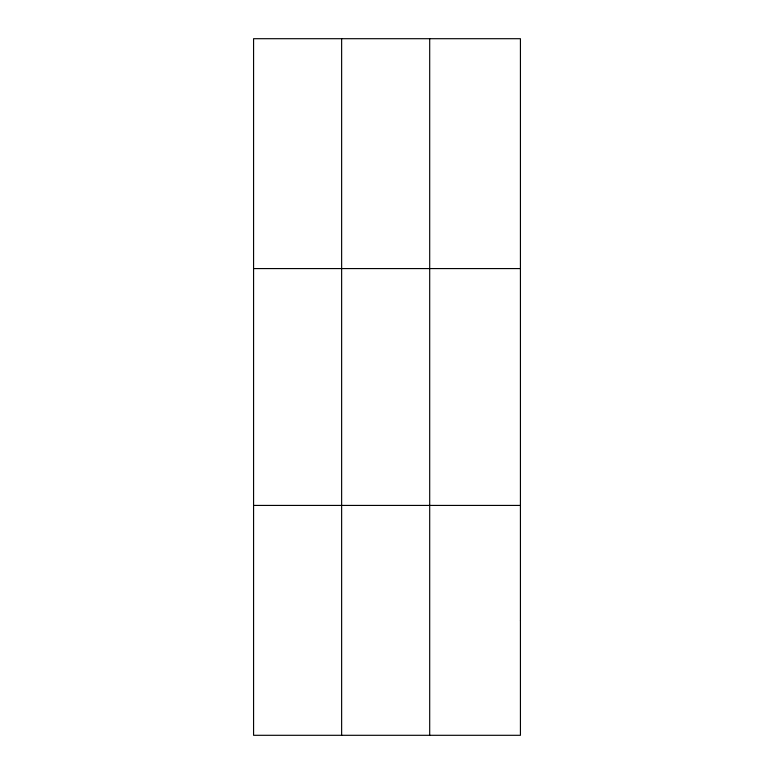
<?xml version="1.0" encoding="UTF-8"?>
<svg xmlns="http://www.w3.org/2000/svg" width="774" height="774" viewBox="0 0 774 774"><rect width="100%" height="100%" fill="white"/><g stroke="black" fill="none" stroke-linecap="round" stroke-linejoin="round"><path stroke-width="1.16" d="M341.634 735.3L341.634 38.7M429.696 735.3L429.696 38.7M253.572 268.578L520.428 268.578M253.572 505.422L520.428 505.422M520.428 620.361L520.428 735.3L253.572 735.3L253.572 38.7L520.428 38.7L520.428 620.361"/></g></svg>
